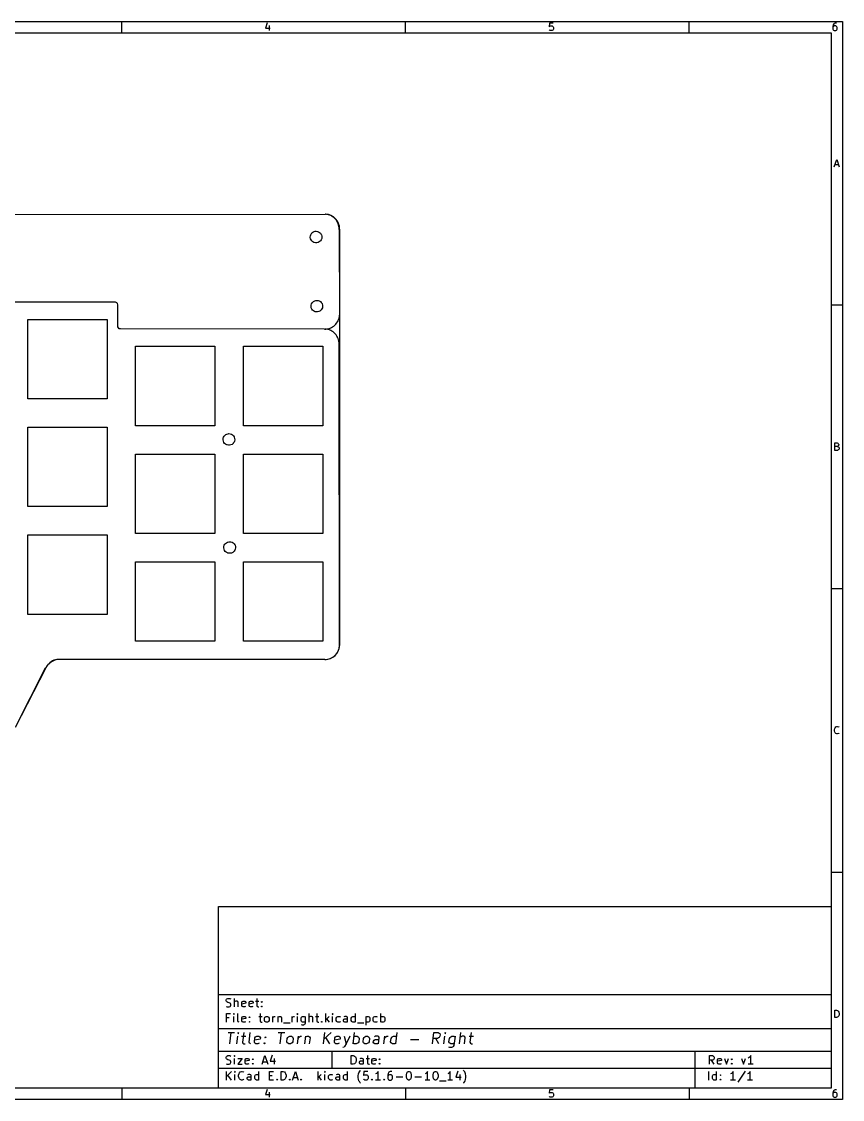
# Model space of a CAD drawing. Extents: x 10 to 287, y -198 to -8.
# Drawn here: x 142.3 to 287, y -198 to -8 of the extents above; entities that cross this region are included whole.
import ezdxf

# ---------------------------------------------------------------- set-up
doc = ezdxf.new("R2010")
doc.units = 0
doc.layers.get('0').update_dxf_attribs({"linetype": 'CONTINUOUS'})

msp = doc.modelspace()

# ---------------------------------------------------------------- linework, layer by layer
at = {"color": 7}
for points in [[(10.000005, -7.983936), (287.002245, -7.983936), (287.002245, -197.991176), (10.000005, -197.991176)], [(12.000001, -9.983932), (285.001741, -9.983932), (285.001741, -195.99118), (12.000001, -195.99118)], [(194.23126, -44.940911)], [(194.35826, -57.132911)], [(178.86426, -80.627911)], [(162.4076, -84.232171), (176.40808, -84.232171), (176.40808, -98.230111), (162.4076, -98.230111)], [(181.4068, -84.232171), (195.40728, -84.232171), (195.40728, -98.230111), (181.4068, -98.230111)], [(178.99126, -99.677911)], [(177.002186, -163.991219), (285.002224, -163.991219), (285.002224, -195.991155), (177.002186, -195.991155)], [(285.6611, -183.571571), (285.6611, -182.271091), (285.97098, -182.271091), (286.1564, -182.332051), (286.27832, -182.456511), (286.34182, -182.580971), (286.40278, -182.827351), (286.40278, -183.012771), (286.34182, -183.261691), (286.27832, -183.386151), (286.1564, -183.508071), (285.97098, -183.571571)], [(185.4327, -184.369131), (185.29046, -184.298011), (185.21934, -184.224351), (185.14822, -184.082111), (185.14822, -183.655391), (185.21934, -183.510611), (185.29046, -183.439491), (185.4327, -183.368371), (185.6486, -183.368371), (185.79084, -183.439491), (185.86196, -183.510611), (185.93308, -183.655391), (185.93308, -184.082111), (185.86196, -184.224351), (185.79084, -184.298011), (185.6486, -184.369131)], [(189.41542, -188.194371), (189.23762, -188.100391), (189.1538, -188.003871), (189.08268, -187.813371), (189.1538, -187.241871), (189.27318, -187.051371), (189.37986, -186.957391), (189.58306, -186.860871), (189.86754, -186.860871), (190.04788, -186.957391), (190.12916, -187.051371), (190.20028, -187.241871), (190.12916, -187.813371), (190.00978, -188.003871), (189.9031, -188.100391), (189.70244, -188.194371)], [(202.8444, -188.194371), (202.6666, -188.100391), (202.58278, -188.003871), (202.51166, -187.813371), (202.58278, -187.241871), (202.70216, -187.051371), (202.80884, -186.957391), (203.01204, -186.860871), (203.29652, -186.860871), (203.47432, -186.957391), (203.55814, -187.051371), (203.62926, -187.241871), (203.55814, -187.813371), (203.43876, -188.003871), (203.33208, -188.100391), (203.12888, -188.194371)], [(200.43394, -191.768151), (200.43394, -190.269551), (200.78954, -190.269551), (201.00544, -190.340671), (201.14768, -190.482911), (201.2188, -190.625151), (201.28992, -190.912171), (201.28992, -191.125531), (201.2188, -191.412551), (201.14768, -191.554791), (201.00544, -191.697031), (200.78954, -191.768151)], [(188.07684, -194.567231), (188.07684, -193.068631), (188.43244, -193.068631), (188.64834, -193.139751), (188.79058, -193.281991), (188.8617, -193.426771), (188.93282, -193.711251), (188.93282, -193.924611), (188.8617, -194.211631), (188.79058, -194.353871), (188.64834, -194.496111), (188.43244, -194.567231)], [(210.50504, -193.068631), (210.64728, -193.068631), (210.78952, -193.139751), (210.86064, -193.210871), (210.9343, -193.353111), (211.00542, -193.640131), (211.00542, -193.998271), (210.9343, -194.282751), (210.86064, -194.424991), (210.78952, -194.496111), (210.64728, -194.567231), (210.50504, -194.567231), (210.3628, -194.496111), (210.28914, -194.424991), (210.21802, -194.282751), (210.1469, -193.998271), (210.1469, -193.640131), (210.21802, -193.353111), (210.28914, -193.210871), (210.3628, -193.139751)], [(215.21928, -193.068631), (215.36152, -193.068631), (215.50376, -193.139751), (215.57488, -193.210871), (215.64854, -193.353111), (215.71966, -193.640131), (215.71966, -193.998271), (215.64854, -194.282751), (215.57488, -194.424991), (215.50376, -194.496111), (215.36152, -194.567231), (215.21928, -194.567231), (215.07704, -194.496111), (215.00338, -194.424991), (214.93226, -194.282751), (214.86114, -193.998271), (214.86114, -193.640131), (214.93226, -193.353111), (215.00338, -193.210871), (215.07704, -193.139751)]]:
    msp.add_lwpolyline(points, close=True, dxfattribs=at)
for points in [[(159.99968, -9.982891), (159.99968, -7.983911)], [(185.63082, -8.209971), (185.32094, -9.137071), (186.12612, -9.137071)], [(185.9407, -8.705271), (185.9407, -9.571411)], [(209.99958, -9.982891), (209.99958, -7.983911)], [(236.00156, -8.270931), (235.38434, -8.270931), (235.32084, -8.890691), (235.38434, -8.827191), (235.50626, -8.766231), (235.81614, -8.766231), (235.9406, -8.827191), (236.00156, -8.890691), (236.06506, -9.012611), (236.06506, -9.322491), (236.00156, -9.446951), (235.9406, -9.507911), (235.81614, -9.571411), (235.50626, -9.571411), (235.38434, -9.507911), (235.32084, -9.446951)], [(259.99948, -9.982891), (259.99948, -7.983911)], [(285.9405, -8.270931), (285.69158, -8.270931), (285.56966, -8.331891), (285.50616, -8.395391), (285.38424, -8.580811), (285.32074, -8.827191), (285.32074, -9.322491), (285.38424, -9.446951), (285.4452, -9.507911), (285.56966, -9.571411), (285.81604, -9.571411), (285.9405, -9.507911), (286.00146, -9.446951), (286.06496, -9.322491), (286.06496, -9.012611), (286.00146, -8.890691), (285.9405, -8.827191), (285.81604, -8.766231), (285.56966, -8.766231), (285.4452, -8.827191), (285.38424, -8.890691), (285.32074, -9.012611)], [(285.56712, -33.571871), (286.00146, -32.271391), (286.43326, -33.571871)], [(285.69158, -33.198491), (286.31134, -33.198491)], [(60.24118, -42.075791), (195.81114, -41.946251)], [(79.97698, -42.012291), (195.89496, -41.925931)], [(196.0753, -41.974191), (195.81368, -41.948791)], [(196.0753, -41.974191), (195.81622, -41.948791)], [(196.3293, -42.024991), (196.0753, -41.974191)], [(196.3293, -42.024991), (196.0753, -41.974191)], [(196.5706, -42.098651), (196.3293, -42.024991)], [(196.5706, -42.098651), (196.3293, -42.024991)], [(196.80428, -42.195171), (196.5706, -42.098651)], [(196.80174, -42.195171), (196.5706, -42.098651)], [(197.02272, -42.312011), (196.80174, -42.195171)], [(197.02272, -42.314551), (196.80428, -42.195171)], [(197.22846, -42.449171), (197.02272, -42.312011)], [(197.22846, -42.449171), (197.02272, -42.314551)], [(197.4215, -42.606651), (197.22846, -42.449171)], [(197.41896, -42.604111), (197.22846, -42.449171)], [(197.59676, -42.776831), (197.41896, -42.604111)], [(197.59676, -42.776831), (197.4215, -42.606651)], [(197.75424, -42.964791), (197.59676, -42.776831)], [(197.75424, -42.964791), (197.59676, -42.776831)], [(197.89648, -43.167991), (197.75424, -42.964791)], [(197.89648, -43.167991), (197.75424, -42.964791)], [(198.01586, -43.383891), (197.89648, -43.167991)], [(198.01586, -43.383891), (197.89648, -43.167991)], [(198.11746, -43.612491), (198.01586, -43.383891)], [(198.11746, -43.612491), (198.01586, -43.383891)], [(198.1962, -43.848711), (198.11746, -43.612491)], [(198.1962, -43.848711), (198.11746, -43.612491)], [(193.2051, -45.967071), (193.22542, -45.763871), (193.294, -45.550511), (193.40576, -45.357471), (193.50482, -45.240631)], [(193.50482, -45.240631), (193.6623, -45.113631), (193.86042, -45.009491), (194.07886, -44.953611), (194.23126, -44.940911)], [(194.23126, -44.940911), (194.45732, -44.966311), (194.67068, -45.039971), (194.85864, -45.156811), (195.01866, -45.314291), (195.14312, -45.504791), (195.17614, -45.573371)], [(195.17614, -45.573371), (195.23964, -45.794351), (195.25234, -46.017871), (195.21678, -46.238851), (195.1355, -46.444591), (195.00596, -46.632551), (194.95516, -46.690971)], [(198.25208, -44.097631), (198.1962, -43.848711)], [(198.25208, -44.097631), (198.1962, -43.848711)], [(198.2851, -44.351631), (198.25208, -44.097631)], [(198.2851, -44.351631), (198.25208, -44.097631)], [(198.29018, -44.613251), (198.2851, -44.351631)], [(198.29018, -44.613251), (198.2851, -44.351631)], [(198.29018, -44.613251), (198.35368, -59.728791)], [(198.374, -44.592931), (198.374, -117.998931)], [(193.83756, -46.911951), (193.6369, -46.800191), (193.46926, -46.652871), (193.33972, -46.472531), (193.25082, -46.266791), (193.21018, -46.043271), (193.2051, -45.967071)], [(194.95516, -46.690971), (194.77482, -46.833211), (194.57416, -46.929731), (194.35572, -46.983071), (194.1322, -46.985611), (193.91122, -46.937351), (193.83756, -46.911951)], [(158.76016, -57.427551), (140.75918, -57.427551)], [(159.26054, -61.676971), (159.26054, -57.927931), (159.21228, -57.709491), (159.0802, -57.541851), (158.88462, -57.442791), (158.76016, -57.427551)], [(193.3321, -58.159071), (193.35242, -57.955871), (193.421, -57.742511), (193.53276, -57.549471), (193.63182, -57.432631)], [(193.96456, -59.103951), (193.7639, -58.992191), (193.59626, -58.844871), (193.46672, -58.664531), (193.37782, -58.458791), (193.33718, -58.235271), (193.3321, -58.159071)], [(193.63182, -57.432631), (193.7893, -57.305631), (193.98742, -57.201491), (194.20586, -57.145611), (194.35826, -57.132911)], [(195.08216, -58.882971), (194.90182, -59.025211), (194.70116, -59.121731), (194.48272, -59.175071), (194.2592, -59.177611), (194.03822, -59.129351), (193.96456, -59.103951)], [(194.35826, -57.132911), (194.58432, -57.158311), (194.79768, -57.231971), (194.98564, -57.348811), (195.14566, -57.506291), (195.27012, -57.696791), (195.30314, -57.765371)], [(195.30314, -57.765371), (195.36664, -57.986351), (195.37934, -58.209871), (195.34378, -58.430851), (195.2625, -58.636591), (195.13296, -58.824551), (195.08216, -58.882971)], [(286.99968, -57.983811), (285.0007, -57.983811)], [(143.40586, -60.480631), (157.40634, -60.480631)], [(143.40586, -74.481111), (143.40586, -60.480631)], [(157.40634, -60.480631), (157.40634, -74.481111)], [(197.98792, -60.935291), (198.10476, -60.716851)], [(198.10476, -60.716851), (198.20128, -60.483171)], [(198.20128, -60.483171), (198.27494, -60.241871)], [(198.27494, -60.241871), (198.32574, -59.987871)], [(198.32574, -59.987871), (198.35368, -59.728791)], [(159.54502, -62.129091), (159.37484, -61.994471), (159.27578, -61.801431), (159.26054, -61.676971)], [(159.76092, -62.177351), (159.54502, -62.129091)], [(195.68668, -62.202751), (159.76092, -62.177351)], [(195.68668, -62.202751), (195.9483, -62.197671)], [(196.0753, -62.230691), (195.81368, -62.202751)], [(195.9483, -62.197671), (196.20484, -62.164651)], [(196.32676, -62.281491), (196.0753, -62.230691)], [(196.20484, -62.164651), (196.45122, -62.108771)], [(196.5706, -62.355151), (196.32676, -62.281491)], [(196.45122, -62.108771), (196.68998, -62.030031)], [(196.80174, -62.451671), (196.5706, -62.355151)], [(196.68998, -62.030031), (196.91858, -61.928431)], [(197.02018, -62.568511), (196.80174, -62.451671)], [(196.91858, -61.928431), (197.13448, -61.809051)], [(197.22592, -62.705671), (197.02018, -62.568511)], [(197.13448, -61.809051), (197.33514, -61.666811)], [(197.33514, -61.666811), (197.5231, -61.509331)], [(197.5231, -61.509331), (197.69582, -61.334071)], [(197.69582, -61.334071), (197.85076, -61.141031)], [(197.85076, -61.141031), (197.98792, -60.935291)], [(197.41896, -62.860611), (197.22592, -62.705671)], [(197.59422, -63.033331), (197.41896, -62.860611)], [(197.75424, -63.221291), (197.59422, -63.033331)], [(197.89394, -63.424491), (197.75424, -63.221291)], [(198.01586, -63.640391), (197.89394, -63.424491)], [(198.11492, -63.866451), (198.01586, -63.640391)], [(198.1962, -64.105211), (198.11492, -63.866451)], [(198.25208, -64.351591), (198.1962, -64.105211)], [(198.28256, -64.608131), (198.25208, -64.351591)], [(176.40808, -79.230911), (162.4076, -79.230911), (162.4076, -65.230431)], [(162.4076, -65.230431), (176.40808, -65.230431)], [(176.40808, -65.230431), (176.40808, -79.230911)], [(181.4068, -79.230911), (181.4068, -65.230431)], [(181.4068, -65.230431), (195.40728, -65.230431)], [(195.40728, -65.230431), (195.40728, -79.230911)], [(198.29018, -64.869751), (198.28256, -64.608131)], [(198.35368, -118.014171), (198.29018, -64.869751)], [(157.40634, -74.481111), (143.40586, -74.481111)], [(143.40586, -79.482371), (157.40634, -79.482371)], [(157.40634, -93.480311), (143.40586, -93.480311), (143.40586, -79.482371)], [(157.40634, -79.482371), (157.40634, -93.480311)], [(195.40728, -79.230911), (181.4068, -79.230911)], [(177.8381, -81.654071), (177.85842, -81.450871), (177.927, -81.237511), (178.03876, -81.044471), (178.13782, -80.927631)], [(178.47056, -82.598951), (178.2699, -82.487191), (178.10226, -82.339871), (177.97272, -82.159531), (177.88382, -81.953791), (177.84318, -81.730271), (177.8381, -81.654071)], [(178.13782, -80.927631), (178.2953, -80.800631), (178.49342, -80.696491), (178.71186, -80.640611), (178.86426, -80.627911)], [(178.86426, -80.627911), (179.09032, -80.653311), (179.30368, -80.726971), (179.49164, -80.843811), (179.65166, -81.001291), (179.77612, -81.191791), (179.80914, -81.260371)], [(179.80914, -81.260371), (179.87264, -81.481351), (179.88534, -81.704871), (179.84978, -81.925851), (179.7685, -82.131591), (179.63896, -82.319551), (179.58816, -82.377971)], [(179.58816, -82.377971), (179.40782, -82.520211), (179.20716, -82.616731), (178.98872, -82.670071), (178.7652, -82.672611), (178.54422, -82.624351), (178.47056, -82.598951)], [(286.0929, -82.891051), (286.27832, -82.952011), (286.34182, -83.012971), (286.40278, -83.137431), (286.40278, -83.322851), (286.34182, -83.447311), (286.27832, -83.508271), (286.1564, -83.571771), (285.6611, -83.571771), (285.6611, -82.271291), (286.0929, -82.271291), (286.21736, -82.332251), (286.27832, -82.395751), (286.34182, -82.517671), (286.34182, -82.642131), (286.27832, -82.766591), (286.21736, -82.827551), (286.0929, -82.891051), (285.6611, -82.891051)], [(143.40586, -112.482051), (143.40586, -98.481571)], [(143.40586, -98.481571), (157.40634, -98.481571), (157.40634, -112.482051), (143.40586, -112.482051)], [(177.9651, -100.704071), (177.98542, -100.500871), (178.054, -100.287511), (178.16576, -100.094471), (178.26482, -99.977631)], [(178.26482, -99.977631), (178.4223, -99.850631), (178.62042, -99.746491), (178.83886, -99.690611), (178.99126, -99.677911)], [(178.99126, -99.677911), (179.21732, -99.703311), (179.43068, -99.776971), (179.61864, -99.893811), (179.77866, -100.051291), (179.90312, -100.241791), (179.93614, -100.310371)], [(179.93614, -100.310371), (179.99964, -100.531351), (180.01234, -100.754871), (179.97678, -100.975851), (179.8955, -101.181591), (179.76596, -101.369551), (179.71516, -101.427971)], [(178.59756, -101.648951), (178.3969, -101.537191), (178.22926, -101.389871), (178.09972, -101.209531), (178.01082, -101.003791), (177.97018, -100.780271), (177.9651, -100.704071)], [(179.71516, -101.427971), (179.53482, -101.570211), (179.33416, -101.666731), (179.11572, -101.720071), (178.8922, -101.722611), (178.67122, -101.674351), (178.59756, -101.648951)], [(162.4076, -103.231371), (176.40808, -103.231371)], [(176.40808, -103.231371), (176.40808, -117.231851), (162.4076, -117.231851), (162.4076, -103.231371)], [(181.4068, -103.231371), (195.40728, -103.231371), (195.40728, -117.231851)], [(195.40728, -117.231851), (181.4068, -117.231851), (181.4068, -103.231371)], [(286.99968, -107.983711), (285.0007, -107.983711)], [(197.54596, -119.754071), (197.7136, -119.583891)], [(197.7136, -119.583891), (197.866, -119.395931)], [(197.866, -119.395931), (197.99808, -119.195271)], [(197.99808, -119.195271), (198.11238, -118.979371)], [(198.11238, -118.979371), (198.20636, -118.753311)], [(198.20636, -118.753311), (198.28002, -118.517091)], [(198.28002, -118.517091), (198.32828, -118.270711)], [(198.32828, -118.270711), (198.35368, -118.014171)], [(148.844, -120.411931), (148.55952, -120.429711), (148.28774, -120.485591), (148.02358, -120.574491), (147.77466, -120.691331), (147.5359, -120.833571), (147.31746, -120.998671), (147.11426, -121.179011), (146.93138, -121.374591), (146.77136, -121.580331), (146.6342, -121.791151), (146.558, -121.935931)], [(147.57908, -120.853891), (147.36064, -121.018991), (147.15744, -121.199331), (146.97456, -121.394911), (146.81454, -121.600651), (146.67738, -121.811471), (146.60118, -121.956251)], [(148.88718, -120.432251), (148.6027, -120.450031), (148.33092, -120.505911), (148.06676, -120.594811), (147.81784, -120.711651), (147.57908, -120.853891)], [(195.7705, -120.414471), (148.844, -120.411931)], [(195.75018, -120.432251), (148.88718, -120.432251)], [(195.75018, -120.432251), (196.00672, -120.427171)], [(196.00672, -120.427171), (196.25564, -120.396691)], [(196.25564, -120.396691), (196.49948, -120.340811)], [(196.49948, -120.340811), (196.73062, -120.264611)], [(196.73062, -120.264611), (196.95414, -120.165551)], [(196.95414, -120.165551), (197.16496, -120.048711)], [(197.16496, -120.048711), (197.36054, -119.909011)], [(197.36054, -119.909011), (197.54596, -119.754071)], [(141.224, -132.349931), (146.558, -121.935931)], [(141.224, -132.349931), (146.60118, -121.956251)], [(286.40278, -133.447211), (286.34182, -133.508171), (286.1564, -133.571671), (286.03194, -133.571671), (285.84652, -133.508171), (285.72206, -133.386251), (285.6611, -133.261791), (285.5976, -133.012871), (285.5976, -132.827451), (285.6611, -132.581071), (285.72206, -132.456611), (285.84652, -132.332151), (286.03194, -132.271191), (286.1564, -132.271191), (286.34182, -132.332151), (286.40278, -132.395651)], [(286.99968, -157.983611), (285.0007, -157.983611)], [(176.9999, -179.489791), (285.0007, -179.489791)], [(178.36134, -181.597991), (178.5747, -181.669111), (178.93284, -181.669111), (179.07508, -181.597991), (179.1462, -181.524331), (179.21986, -181.382091), (179.21986, -181.239851), (179.1462, -181.097611), (179.07508, -181.026491), (178.93284, -180.955371), (178.64836, -180.881711), (178.50358, -180.810591), (178.43246, -180.739471), (178.36134, -180.597231), (178.36134, -180.454991), (178.43246, -180.310211), (178.50358, -180.239091), (178.64836, -180.167971), (179.00396, -180.167971), (179.21986, -180.239091)], [(179.86248, -181.669111), (179.86248, -180.167971)], [(183.78932, -180.167971), (183.78932, -181.453211), (183.86044, -181.597991), (184.00522, -181.669111), (184.14746, -181.669111)], [(180.5051, -181.669111), (180.5051, -180.881711), (180.43398, -180.739471), (180.2892, -180.668351), (180.07584, -180.668351), (179.9336, -180.739471), (179.86248, -180.810591)], [(181.79034, -181.597991), (181.6481, -181.669111), (181.36108, -181.669111), (181.21884, -181.597991), (181.14772, -181.453211), (181.14772, -180.881711), (181.21884, -180.739471), (181.36108, -180.668351), (181.6481, -180.668351), (181.79034, -180.739471), (181.86146, -180.881711), (181.86146, -181.026491), (181.14772, -181.168731)], [(183.07558, -181.597991), (182.93334, -181.669111), (182.64632, -181.669111), (182.50408, -181.597991), (182.43296, -181.453211), (182.43296, -180.881711), (182.50408, -180.739471), (182.64632, -180.668351), (182.93334, -180.668351), (183.07558, -180.739471), (183.1467, -180.881711), (183.1467, -181.026491), (182.43296, -181.168731)], [(183.57596, -180.668351), (184.14746, -180.668351)], [(184.64784, -180.739471), (184.71896, -180.810591), (184.64784, -180.881711), (184.57672, -180.810591), (184.64784, -180.739471), (184.64784, -180.881711)], [(184.64784, -181.524331), (184.71896, -181.597991), (184.64784, -181.669111), (184.57672, -181.597991), (184.64784, -181.524331), (184.64784, -181.669111)], [(178.43246, -184.369131), (178.43246, -182.867991), (179.1462, -182.867991)], [(178.93284, -183.581731), (178.43246, -183.581731)], [(179.7177, -182.867991), (179.64658, -182.939111), (179.7177, -183.010231), (179.79136, -182.939111), (179.7177, -182.867991), (179.7177, -183.010231)], [(179.7177, -184.369131), (179.7177, -183.368371)], [(180.64734, -184.369131), (180.5051, -184.298011), (180.43398, -184.153231), (180.43398, -182.867991)], [(181.79034, -184.298011), (181.6481, -184.369131), (181.36108, -184.369131), (181.21884, -184.298011), (181.14772, -184.153231), (181.14772, -183.581731), (181.21884, -183.439491), (181.36108, -183.368371), (181.6481, -183.368371), (181.79034, -183.439491), (181.86146, -183.581731), (181.86146, -183.726511), (181.14772, -183.868751)], [(182.50408, -183.439491), (182.5752, -183.510611), (182.50408, -183.581731), (182.43296, -183.510611), (182.50408, -183.439491), (182.50408, -183.581731)], [(182.50408, -184.224351), (182.5752, -184.298011), (182.50408, -184.369131), (182.43296, -184.298011), (182.50408, -184.224351), (182.50408, -184.369131)], [(184.14746, -183.368371), (184.71896, -183.368371)], [(184.36082, -182.867991), (184.36082, -184.153231), (184.43194, -184.298011), (184.57672, -184.369131), (184.71896, -184.369131)], [(186.5757, -184.369131), (186.5757, -183.368371)], [(186.5757, -183.655391), (186.64682, -183.510611), (186.71794, -183.439491), (186.86272, -183.368371), (187.00496, -183.368371)], [(187.50534, -183.368371), (187.50534, -184.369131)], [(187.50534, -183.510611), (187.57646, -183.439491), (187.7187, -183.368371), (187.93206, -183.368371), (188.07684, -183.439491), (188.14796, -183.581731), (188.14796, -184.369131)], [(190.0047, -184.369131), (190.0047, -183.368371)], [(190.0047, -183.655391), (190.07582, -183.510611), (190.14694, -183.439491), (190.28918, -183.368371), (190.43396, -183.368371)], [(190.93434, -182.867991), (190.86068, -182.939111), (190.93434, -183.010231), (191.00546, -182.939111), (190.93434, -182.867991), (190.93434, -183.010231)], [(190.93434, -184.369131), (190.93434, -183.368371)], [(192.2907, -184.298011), (192.14846, -184.369131), (191.86144, -184.369131), (191.7192, -184.298011), (191.64808, -184.224351), (191.57696, -184.082111), (191.57696, -183.655391), (191.64808, -183.510611), (191.7192, -183.439491), (191.86144, -183.368371), (192.14846, -183.368371), (192.2907, -183.439491)], [(192.2907, -183.368371), (192.2907, -184.582491), (192.21958, -184.724731), (192.14846, -184.795851), (192.00368, -184.869511), (191.79032, -184.869511), (191.64808, -184.795851)], [(193.00444, -184.369131), (193.00444, -182.867991)], [(193.64706, -184.369131), (193.64706, -183.581731), (193.57594, -183.439491), (193.4337, -183.368371), (193.2178, -183.368371), (193.07556, -183.439491), (193.00444, -183.510611)], [(194.14744, -183.368371), (194.71894, -183.368371)], [(194.3608, -182.867991), (194.3608, -184.153231), (194.43192, -184.298011), (194.5767, -184.369131), (194.71894, -184.369131)], [(195.21932, -184.224351), (195.29044, -184.298011), (195.21932, -184.369131), (195.1482, -184.298011), (195.21932, -184.224351), (195.21932, -184.369131)], [(195.93306, -184.369131), (195.93306, -182.867991)], [(196.50456, -183.368371), (195.93306, -183.939871)], [(196.0753, -183.797631), (196.50456, -184.369131)], [(197.14718, -182.867991), (197.07606, -182.939111), (197.14718, -183.010231), (197.2183, -182.939111), (197.14718, -182.867991), (197.14718, -183.010231)], [(197.14718, -184.369131), (197.14718, -183.368371)], [(198.50354, -184.298011), (198.3613, -184.369131), (198.07682, -184.369131), (197.93204, -184.298011), (197.86092, -184.224351), (197.7898, -184.082111), (197.7898, -183.655391), (197.86092, -183.510611), (197.93204, -183.439491), (198.07682, -183.368371), (198.3613, -183.368371), (198.50354, -183.439491)], [(199.79132, -184.298011), (199.64654, -184.369131), (199.29094, -184.369131), (199.14616, -184.298011), (199.07504, -184.153231), (199.07504, -184.010991), (199.14616, -183.868751), (199.29094, -183.797631), (199.64654, -183.797631), (199.79132, -183.726511)], [(199.79132, -184.369131), (199.79132, -183.581731), (199.71766, -183.439491), (199.57542, -183.368371), (199.29094, -183.368371), (199.14616, -183.439491)], [(201.14768, -184.298011), (201.00544, -184.369131), (200.71842, -184.369131), (200.57618, -184.298011), (200.50506, -184.224351), (200.43394, -184.082111), (200.43394, -183.655391), (200.50506, -183.510611), (200.57618, -183.439491), (200.71842, -183.368371), (201.00544, -183.368371), (201.14768, -183.439491)], [(201.14768, -184.369131), (201.14768, -182.867991)], [(203.00442, -183.368371), (203.00442, -184.869511)], [(203.00442, -183.439491), (203.14666, -183.368371), (203.43368, -183.368371), (203.57592, -183.439491), (203.64704, -183.510611), (203.71816, -183.655391), (203.71816, -184.082111), (203.64704, -184.224351), (203.57592, -184.298011), (203.43368, -184.369131), (203.14666, -184.369131), (203.00442, -184.298011)], [(205.0034, -184.298011), (204.86116, -184.369131), (204.57668, -184.369131), (204.4319, -184.298011), (204.36078, -184.224351), (204.28966, -184.082111), (204.28966, -183.655391), (204.36078, -183.510611), (204.4319, -183.439491), (204.57668, -183.368371), (204.86116, -183.368371), (205.0034, -183.439491)], [(205.64856, -184.369131), (205.64856, -182.867991)], [(205.64856, -183.439491), (205.7908, -183.368371), (206.07528, -183.368371), (206.21752, -183.439491), (206.29118, -183.510611), (206.3623, -183.655391), (206.3623, -184.082111), (206.29118, -184.224351), (206.21752, -184.298011), (206.07528, -184.369131), (205.7908, -184.369131), (205.64856, -184.298011)], [(176.9999, -185.489271), (285.0007, -185.489271)], [(178.7144, -186.195391), (179.8574, -186.195391)], [(179.03444, -188.194371), (179.2859, -186.195391)], [(180.52288, -186.195391), (180.4162, -186.289371), (180.50002, -186.385891), (180.6067, -186.289371), (180.52288, -186.195391), (180.50002, -186.385891)], [(181.47538, -186.195391), (181.26202, -187.909891), (181.33314, -188.100391), (181.51094, -188.194371), (181.70144, -188.194371)], [(182.65394, -188.194371), (182.47614, -188.100391), (182.40502, -187.909891), (182.61838, -186.195391)], [(187.57138, -186.195391), (188.71438, -186.195391)], [(187.89142, -188.194371), (188.14288, -186.195391)], [(188.50356, -184.511371), (189.64656, -184.511371)], [(195.51142, -188.194371), (195.76034, -186.195391)], [(196.90334, -186.195391), (195.6181, -187.338391)], [(200.7489, -188.194371), (200.99782, -186.195391)], [(201.50328, -184.511371), (202.64628, -184.511371)], [(208.27238, -188.194371), (208.52384, -186.195391)], [(214.74938, -188.194371), (214.9983, -186.195391), (215.7603, -186.195391), (215.94064, -186.289371), (216.02192, -186.385891), (216.09304, -186.576391), (216.05748, -186.860871), (215.94064, -187.051371), (215.83142, -187.147891), (215.63076, -187.241871), (214.86876, -187.241871)], [(216.99982, -186.195391), (216.89314, -186.289371), (216.97442, -186.385891), (217.0811, -186.289371), (216.99982, -186.195391), (216.97442, -186.385891)], [(219.51188, -188.194371), (219.7608, -186.195391)], [(221.56928, -186.195391), (221.35592, -187.909891), (221.42704, -188.100391), (221.60738, -188.194371), (221.79788, -188.194371)], [(180.27396, -188.194371), (180.43906, -186.860871)], [(181.10708, -186.860871), (181.86908, -186.860871)], [(184.19064, -188.100391), (183.98744, -188.194371), (183.60644, -188.194371), (183.42864, -188.100391), (183.35498, -187.909891), (183.4515, -187.147891), (183.57088, -186.957391), (183.77408, -186.860871), (184.15254, -186.860871), (184.33288, -186.957391), (184.404, -187.147891), (184.38114, -187.338391), (183.40324, -187.528891)], [(185.1533, -188.003871), (185.23712, -188.100391), (185.13044, -188.194371), (185.04662, -188.100391), (185.1533, -188.003871), (185.13044, -188.194371)], [(185.28538, -186.957391), (185.3692, -187.051371), (185.25998, -187.147891), (185.1787, -187.051371), (185.28538, -186.957391), (185.25998, -187.147891)], [(190.93942, -188.194371), (191.10706, -186.860871)], [(191.0588, -187.241871), (191.17818, -187.051371), (191.28486, -186.957391), (191.48806, -186.860871), (191.67856, -186.860871)], [(192.34404, -186.860871), (192.1764, -188.194371)], [(192.32118, -187.051371), (192.42786, -186.957391), (192.63106, -186.860871), (192.91554, -186.860871), (193.09334, -186.957391), (193.16446, -187.147891), (193.03492, -188.194371)], [(196.65442, -188.194371), (195.94068, -187.051371)], [(198.2851, -188.100391), (198.0819, -188.194371), (197.7009, -188.194371), (197.5231, -188.100391), (197.45198, -187.909891), (197.54596, -187.147891), (197.66534, -186.957391), (197.86854, -186.860871), (198.24954, -186.860871), (198.42734, -186.957391), (198.49846, -187.147891), (198.4756, -187.338391), (197.50024, -187.528891)], [(200.15454, -186.860871), (199.51192, -188.194371), (199.26046, -188.671891), (199.15378, -188.765871), (198.95058, -188.862391)], [(199.20204, -186.860871), (199.51192, -188.194371)], [(200.90384, -186.957391), (201.10704, -186.860871), (201.48804, -186.860871), (201.66584, -186.957391), (201.74966, -187.051371), (201.82078, -187.241871), (201.74966, -187.813371), (201.63028, -188.003871), (201.5236, -188.100391), (201.3204, -188.194371), (200.9394, -188.194371), (200.7616, -188.100391)], [(205.23708, -188.100391), (205.03388, -188.194371), (204.5589, -188.194371), (204.3811, -188.100391), (204.30744, -187.909891), (204.33284, -187.719391), (204.45222, -187.528891), (204.65288, -187.432371), (205.1304, -187.432371), (205.3336, -187.338391)], [(205.22438, -188.194371), (205.35646, -187.147891), (205.28534, -186.957391), (205.105, -186.860871), (204.724, -186.860871), (204.52334, -186.957391)], [(206.17688, -188.194371), (206.34452, -186.860871)], [(206.29626, -187.241871), (206.41564, -187.051371), (206.52232, -186.957391), (206.72552, -186.860871), (206.91602, -186.860871)], [(208.28508, -188.100391), (208.08188, -188.194371), (207.70088, -188.194371), (207.52308, -188.100391), (207.43926, -188.003871), (207.36814, -187.813371), (207.43926, -187.241871), (207.55864, -187.051371), (207.66532, -186.957391), (207.86852, -186.860871), (208.24952, -186.860871), (208.42732, -186.957391)], [(210.8454, -187.432371), (212.36686, -187.432371)], [(215.89238, -188.194371), (215.34374, -187.241871)], [(216.74836, -188.194371), (216.916, -186.860871)], [(218.72448, -186.860871), (218.52382, -188.481391), (218.40444, -188.671891), (218.29776, -188.765871), (218.09456, -188.862391), (217.80754, -188.862391), (217.62974, -188.765871)], [(218.56954, -188.100391), (218.36888, -188.194371), (217.98788, -188.194371), (217.80754, -188.100391), (217.72626, -188.003871), (217.6526, -187.813371), (217.72626, -187.241871), (217.8431, -187.051371), (217.95232, -186.957391), (218.15298, -186.860871), (218.53398, -186.860871), (218.71432, -186.957391)], [(220.36786, -188.194371), (220.49994, -187.147891), (220.42882, -186.957391), (220.24848, -186.860871), (219.964, -186.860871), (219.7608, -186.957391), (219.65412, -187.051371)], [(221.20098, -186.860871), (221.96298, -186.860871)], [(176.9999, -189.489771), (285.0007, -189.489771)], [(196.99986, -189.489771), (196.99986, -192.489511)], [(261.00024, -189.489771), (261.00024, -195.989631)], [(178.36134, -191.697031), (178.5747, -191.768151), (178.93284, -191.768151), (179.07508, -191.697031), (179.1462, -191.625911), (179.21986, -191.483671), (179.21986, -191.338891), (179.1462, -191.196651), (179.07508, -191.125531), (178.93284, -191.054411), (178.64836, -190.983291), (178.50358, -190.912171), (178.43246, -190.841051), (178.36134, -190.696271), (178.36134, -190.554031), (178.43246, -190.411791), (178.50358, -190.340671), (178.64836, -190.269551), (179.00396, -190.269551), (179.21986, -190.340671)], [(179.86248, -190.269551), (179.79136, -190.340671), (179.86248, -190.411791), (179.9336, -190.340671), (179.86248, -190.269551), (179.86248, -190.411791)], [(179.86248, -191.768151), (179.86248, -190.767391)], [(180.43398, -190.767391), (181.21884, -190.767391), (180.43398, -191.768151), (181.21884, -191.768151)], [(182.36184, -191.697031), (182.2196, -191.768151), (181.93258, -191.768151), (181.79034, -191.697031), (181.71922, -191.554791), (181.71922, -190.983291), (181.79034, -190.841051), (181.93258, -190.767391), (182.2196, -190.767391), (182.36184, -190.841051), (182.43296, -190.983291), (182.43296, -191.125531), (181.71922, -191.267771)], [(183.07558, -190.841051), (183.1467, -190.912171), (183.07558, -190.983291), (183.00446, -190.912171), (183.07558, -190.841051), (183.07558, -190.983291)], [(183.07558, -191.625911), (183.1467, -191.697031), (183.07558, -191.768151), (183.00446, -191.697031), (183.07558, -191.625911), (183.07558, -191.768151)], [(184.71896, -191.768151), (185.21934, -190.269551), (185.71972, -191.768151)], [(184.8612, -191.338891), (185.57494, -191.338891)], [(186.50458, -190.195891), (186.14644, -191.267771), (187.07608, -191.267771)], [(186.86272, -190.767391), (186.86272, -191.768151)], [(202.57516, -191.697031), (202.43292, -191.768151), (202.07478, -191.768151), (201.93254, -191.697031), (201.86142, -191.554791), (201.86142, -191.412551), (201.93254, -191.267771), (202.07478, -191.196651), (202.43292, -191.196651), (202.57516, -191.125531)], [(202.57516, -191.768151), (202.57516, -190.983291), (202.50404, -190.841051), (202.3618, -190.767391), (202.07478, -190.767391), (201.93254, -190.841051)], [(203.07554, -190.767391), (203.64704, -190.767391)], [(203.29144, -190.269551), (203.29144, -191.554791), (203.36256, -191.697031), (203.5048, -191.768151), (203.64704, -191.768151)], [(204.71892, -191.697031), (204.57668, -191.768151), (204.28966, -191.768151), (204.14742, -191.697031), (204.0763, -191.554791), (204.0763, -190.983291), (204.14742, -190.841051), (204.28966, -190.767391), (204.57668, -190.767391), (204.71892, -190.841051), (204.79004, -190.983291), (204.79004, -191.125531), (204.0763, -191.267771)], [(205.43266, -190.841051), (205.50378, -190.912171), (205.43266, -190.983291), (205.36154, -190.912171), (205.43266, -190.841051), (205.43266, -190.983291)], [(205.43266, -191.625911), (205.50378, -191.697031), (205.43266, -191.768151), (205.36154, -191.697031), (205.43266, -191.625911), (205.43266, -191.768151)], [(263.55294, -191.768151), (263.55294, -190.269551), (264.12444, -190.269551), (264.26668, -190.340671), (264.3378, -190.411791), (264.41146, -190.554031), (264.41146, -190.767391), (264.3378, -190.912171), (264.26668, -190.983291), (264.12444, -191.054411), (263.55294, -191.054411)], [(264.41146, -191.768151), (263.91108, -191.054411)], [(265.62558, -191.697031), (265.4808, -191.768151), (265.19632, -191.768151), (265.05408, -191.697031), (264.98042, -191.554791), (264.98042, -190.983291), (265.05408, -190.841051), (265.19632, -190.767391), (265.4808, -190.767391), (265.62558, -190.841051), (265.6967, -190.983291), (265.6967, -191.125531), (264.98042, -191.267771)], [(266.19708, -190.767391), (266.55268, -191.768151), (266.91082, -190.767391)], [(267.48232, -190.841051), (267.55344, -190.912171), (267.48232, -190.983291), (267.4112, -190.912171), (267.48232, -190.841051), (267.48232, -190.983291)], [(267.48232, -191.625911), (267.55344, -191.697031), (267.48232, -191.768151), (267.4112, -191.697031), (267.48232, -191.625911), (267.48232, -191.768151)], [(269.19682, -190.767391), (269.55242, -191.768151), (269.91056, -190.767391)], [(270.83766, -191.768151), (270.83766, -190.269551), (270.69542, -190.482911), (270.55318, -190.625151), (270.41094, -190.696271)], [(271.26692, -191.768151), (270.41094, -191.768151)], [(176.9999, -192.489511), (285.0007, -192.489511)], [(178.43246, -194.567231), (178.43246, -193.068631)], [(179.29098, -193.068631), (178.43246, -193.924611)], [(179.29098, -194.567231), (178.64836, -193.711251)], [(179.9336, -193.068631), (179.86248, -193.139751), (179.9336, -193.210871), (180.00472, -193.139751), (179.9336, -193.068631), (179.9336, -193.210871)], [(179.9336, -194.567231), (179.9336, -193.569011)], [(181.50332, -194.424991), (181.4322, -194.496111), (181.21884, -194.567231), (181.0766, -194.567231), (180.8607, -194.496111), (180.71846, -194.353871), (180.64734, -194.211631), (180.57622, -193.924611), (180.57622, -193.711251), (180.64734, -193.426771), (180.71846, -193.281991), (180.8607, -193.139751), (181.0766, -193.068631), (181.21884, -193.068631), (181.4322, -193.139751), (181.50332, -193.210871)], [(182.7911, -194.567231), (182.7911, -193.782371), (182.71998, -193.640131), (182.5752, -193.569011), (182.29072, -193.569011), (182.14848, -193.640131)], [(184.14746, -194.496111), (184.00522, -194.567231), (183.7182, -194.567231), (183.57596, -194.496111), (183.50484, -194.424991), (183.43372, -194.282751), (183.43372, -193.853491), (183.50484, -193.711251), (183.57596, -193.640131), (183.7182, -193.569011), (184.00522, -193.569011), (184.14746, -193.640131)], [(184.14746, -194.567231), (184.14746, -193.068631)], [(186.71794, -194.567231), (186.0042, -194.567231), (186.0042, -193.068631), (186.71794, -193.068631)], [(186.0042, -193.782371), (186.50458, -193.782371)], [(190.07582, -194.567231), (190.5762, -193.068631), (191.07658, -194.567231)], [(194.5767, -194.567231), (194.5767, -193.068631)], [(195.1482, -193.569011), (194.5767, -194.140511)], [(195.79082, -193.068631), (195.7197, -193.139751), (195.79082, -193.210871), (195.86194, -193.139751), (195.79082, -193.068631), (195.79082, -193.210871)], [(195.79082, -194.567231), (195.79082, -193.569011)], [(197.14718, -194.496111), (197.00494, -194.567231), (196.71792, -194.567231), (196.57568, -194.496111), (196.50456, -194.424991), (196.43344, -194.282751), (196.43344, -193.853491), (196.50456, -193.711251), (196.57568, -193.640131), (196.71792, -193.569011), (197.00494, -193.569011), (197.14718, -193.640131)], [(198.43242, -194.567231), (198.43242, -193.782371), (198.3613, -193.640131), (198.21906, -193.569011), (197.93204, -193.569011), (197.7898, -193.640131)], [(199.79132, -194.496111), (199.64654, -194.567231), (199.36206, -194.567231), (199.21982, -194.496111), (199.14616, -194.424991), (199.07504, -194.282751), (199.07504, -193.853491), (199.14616, -193.711251), (199.21982, -193.640131), (199.36206, -193.569011), (199.64654, -193.569011), (199.79132, -193.640131)], [(199.79132, -194.567231), (199.79132, -193.068631)], [(202.07478, -195.138731), (202.00366, -195.067611), (201.86142, -194.854251), (201.7903, -194.712011), (201.71918, -194.496111), (201.64806, -194.140511), (201.64806, -193.853491), (201.71918, -193.497891), (201.7903, -193.281991), (201.86142, -193.139751), (202.00366, -192.926391), (202.07478, -192.855271)], [(203.36256, -193.068631), (202.64628, -193.068631), (202.57516, -193.782371), (202.64628, -193.711251), (202.79106, -193.640131), (203.14666, -193.640131), (203.29144, -193.711251), (203.36256, -193.782371), (203.43368, -193.924611), (203.43368, -194.282751), (203.36256, -194.424991), (203.29144, -194.496111), (203.14666, -194.567231), (202.79106, -194.567231), (202.64628, -194.496111), (202.57516, -194.424991)], [(205.14818, -194.567231), (205.14818, -193.068631), (205.0034, -193.281991), (204.86116, -193.426771), (204.71892, -193.497891)], [(207.57642, -193.068631), (207.2894, -193.068631), (207.14716, -193.139751), (207.07604, -193.210871), (206.9338, -193.426771), (206.86268, -193.711251), (206.86268, -194.282751), (206.9338, -194.424991), (207.00492, -194.496111), (207.14716, -194.567231), (207.43418, -194.567231), (207.57642, -194.496111), (207.64754, -194.424991), (207.71866, -194.282751), (207.71866, -193.924611), (207.64754, -193.782371), (207.57642, -193.711251), (207.43418, -193.640131), (207.14716, -193.640131), (207.00492, -193.711251), (206.9338, -193.782371), (206.86268, -193.924611)], [(213.86038, -194.567231), (213.86038, -193.068631), (213.71814, -193.281991), (213.5759, -193.426771), (213.43366, -193.497891)], [(217.86088, -194.567231), (217.86088, -193.068631), (217.71864, -193.281991), (217.5764, -193.426771), (217.43416, -193.497891)], [(219.21978, -192.997511), (218.86164, -194.069391), (219.79128, -194.069391)], [(219.57538, -193.569011), (219.57538, -194.567231)], [(220.218, -195.138731), (220.28912, -195.067611), (220.4339, -194.854251), (220.50502, -194.712011), (220.57614, -194.496111), (220.64726, -194.140511), (220.64726, -193.853491), (220.57614, -193.497891), (220.50502, -193.281991), (220.4339, -193.139751), (220.28912, -192.926391), (220.218, -192.855271)], [(263.43356, -194.567231), (263.43356, -193.068631)], [(264.78992, -194.496111), (264.64768, -194.567231), (264.36066, -194.567231), (264.21842, -194.496111), (264.1473, -194.424991), (264.07618, -194.282751), (264.07618, -193.853491), (264.1473, -193.711251), (264.21842, -193.640131), (264.36066, -193.569011), (264.64768, -193.569011), (264.78992, -193.640131)], [(264.78992, -194.567231), (264.78992, -193.068631)], [(265.50366, -193.640131), (265.57478, -193.711251), (265.50366, -193.782371), (265.43254, -193.711251), (265.50366, -193.640131), (265.50366, -193.782371)], [(267.71854, -194.567231), (267.71854, -193.068631), (267.5763, -193.281991), (267.43406, -193.426771), (267.28928, -193.497891)], [(269.8623, -192.997511), (268.57706, -194.925371)], [(270.71828, -194.567231), (270.71828, -193.068631), (270.57604, -193.281991), (270.4338, -193.426771), (270.28902, -193.497891)], [(182.7911, -194.496111), (182.64632, -194.567231), (182.29072, -194.567231), (182.14848, -194.496111), (182.07482, -194.353871), (182.07482, -194.211631), (182.14848, -194.069391), (182.29072, -193.998271), (182.64632, -193.998271), (182.7911, -193.924611)], [(187.36056, -194.424991), (187.43422, -194.496111), (187.36056, -194.567231), (187.28944, -194.496111), (187.36056, -194.424991), (187.36056, -194.567231)], [(189.57544, -194.424991), (189.64656, -194.496111), (189.57544, -194.567231), (189.50432, -194.496111), (189.57544, -194.424991), (189.57544, -194.567231)], [(190.21806, -194.140511), (190.93434, -194.140511)], [(191.57696, -194.424991), (191.64808, -194.496111), (191.57696, -194.567231), (191.5033, -194.496111), (191.57696, -194.424991), (191.57696, -194.567231)], [(194.71894, -193.998271), (195.1482, -194.567231)], [(198.43242, -194.496111), (198.29018, -194.567231), (197.93204, -194.567231), (197.7898, -194.496111), (197.71868, -194.353871), (197.71868, -194.211631), (197.7898, -194.069391), (197.93204, -193.998271), (198.29018, -193.998271), (198.43242, -193.924611)], [(204.0763, -194.424991), (204.14742, -194.496111), (204.0763, -194.567231), (204.00518, -194.496111), (204.0763, -194.424991), (204.0763, -194.567231)], [(205.5749, -194.567231), (204.71892, -194.567231)], [(206.21752, -194.424991), (206.29118, -194.496111), (206.21752, -194.567231), (206.1464, -194.496111), (206.21752, -194.424991), (206.21752, -194.567231)], [(208.36128, -193.998271), (209.50428, -193.998271)], [(211.64804, -193.998271), (212.79104, -193.998271)], [(214.28964, -194.567231), (213.43366, -194.567231)], [(216.00414, -194.712011), (217.14714, -194.712011)], [(218.29014, -194.567231), (217.43416, -194.567231)], [(265.50366, -194.424991), (265.57478, -194.496111), (265.50366, -194.567231), (265.43254, -194.496111), (265.50366, -194.424991), (265.50366, -194.567231)], [(268.1478, -194.567231), (267.28928, -194.567231)], [(271.14754, -194.567231), (270.28902, -194.567231)], [(159.99968, -195.989631), (159.99968, -197.988611)], [(185.63082, -196.215691), (185.32094, -197.145331), (186.12612, -197.145331)], [(185.9407, -196.710991), (185.9407, -197.577131)], [(209.99958, -195.989631), (209.99958, -197.988611)], [(236.00156, -196.279191), (235.38434, -196.279191), (235.32084, -196.896411), (235.38434, -196.835451), (235.50626, -196.771951), (235.81614, -196.771951), (235.9406, -196.835451), (236.00156, -196.896411), (236.06506, -197.020871), (236.06506, -197.330751), (236.00156, -197.455211), (235.9406, -197.516171), (235.81614, -197.577131), (235.50626, -197.577131), (235.38434, -197.516171), (235.32084, -197.455211)], [(259.99948, -195.989631), (259.99948, -197.988611)], [(285.9405, -196.279191), (285.69158, -196.279191), (285.56966, -196.340151), (285.50616, -196.401111), (285.38424, -196.586531), (285.32074, -196.835451), (285.32074, -197.330751), (285.38424, -197.455211), (285.4452, -197.516171), (285.56966, -197.577131), (285.81604, -197.577131), (285.9405, -197.516171), (286.00146, -197.455211), (286.06496, -197.330751), (286.06496, -197.020871), (286.00146, -196.896411), (285.9405, -196.835451), (285.81604, -196.771951), (285.56966, -196.771951), (285.4452, -196.835451), (285.38424, -196.896411), (285.32074, -197.020871)]]:
    msp.add_lwpolyline(points, dxfattribs=at)
for points in [[(198.374, -44.592931), (198.408901, -43.179499), (197.309681, -41.9964), (195.8975, -41.927455)], [(195.772024, -120.415233), (197.15163, -120.45009), (198.306812, -119.377341), (198.374, -117.998931)]]:
    msp.add_open_spline(points, degree=3, dxfattribs=at)

doc.saveas('drawing.dxf')
